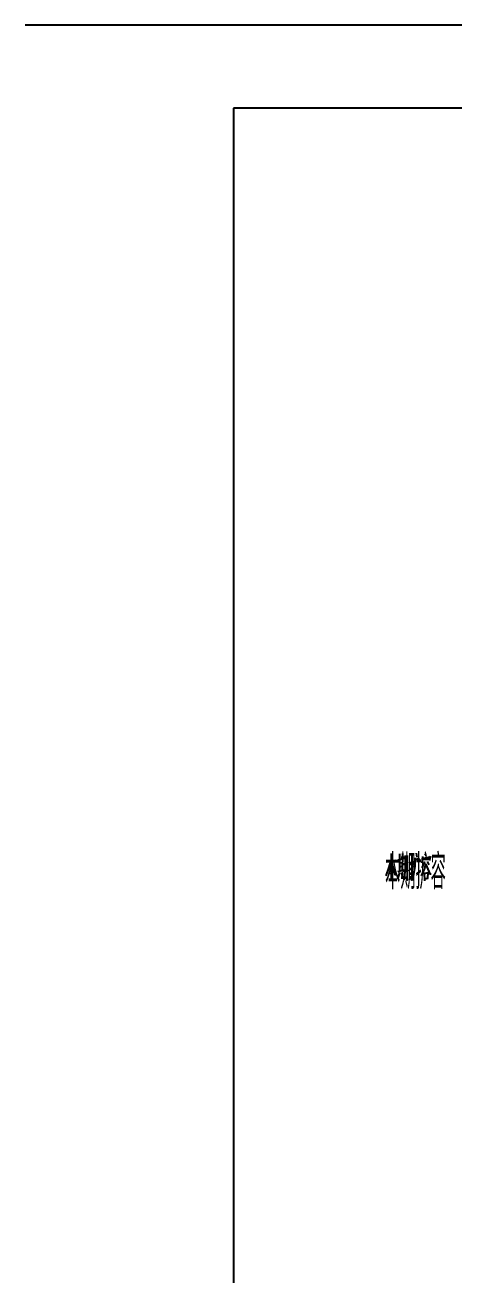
# Model space of a CAD drawing. Header units: metres. Extents: x 17 to 1264, y 17 to 859.
# Drawn here: x 16.8 to 162.8, y 433.3 to 858.8 of the extents above; entities that cross this region are included whole.
import ezdxf

# ---------------------------------------------------------------- set-up
doc = ezdxf.new("R2010")
doc.units = ezdxf.units.M
for name, color, linetype in [('LINES', 7, 'Continuous'), ('POLYLINES', 4, 'Continuous'), ('RECTS', 7, 'Continuous'), ('TEXTS', 3, 'Continuous')]:
    doc.layers.add(name, color=color, linetype=linetype)

msp = doc.modelspace()

# ---------------------------------------------------------------- linework, layer by layer
at = {"layer": 'LINES'}
for p, q in [((87.76, 830.45), (87.76, 45.22)), ((1179.14, 830.45), (87.76, 830.45)), ((141.4, 576.58), (141.4, 567.36)), ((143.85, 574.42), (145.72, 574.99)), ((144.28, 576.43), (144.28, 570.82)), ((145.29, 576.58), (145.15, 570.82)), ((146.15, 575.86), (146.15, 571.1)), ((146.15, 575.42), (146.87, 575.57)), ((151.05, 574.85), (149.47, 574.42)), ((149.9, 576.72), (150.19, 575.28)), ((152.06, 575.57), (151.91, 573.41)), ((152.06, 574.85), (154.65, 575.42)), ((152.92, 576.58), (153.35, 575.86)), ((154.79, 575.71), (154.36, 574.13)), ((139.82, 573.7), (142.99, 574.27)), ((143.71, 570.38), (145.72, 570.96)), ((144.28, 573.41), (145.15, 573.55)), ((144.28, 571.97), (145.15, 572.26)), ((146.15, 571.25), (145.72, 567.5)), ((146.15, 573.41), (146.73, 573.7)), ((146.15, 571.39), (146.73, 571.54)), ((147.45, 570.67), (149.03, 572.4)), ((147.59, 573.41), (149.03, 573.7)), ((152.78, 573.84), (151.91, 571.68)), ((153.64, 573.84), (154.22, 572.69)), ((153.93, 570.24), (153.79, 568.08)), ((140.54, 569.81), (142.12, 570.1)), ((144.28, 570.1), (143.56, 567.79)), ((144.86, 570.1), (145.29, 568.66)), ((152.63, 570.1), (152.78, 567.22)), ((152.78, 569.81), (153.93, 570.1)), ((153.93, 568.08), (152.78, 567.79))]:
    msp.add_line(p, q, dxfattribs=at)
at = {"layer": 'POLYLINES'}
for points in [[(146.87, 575.86), (146.87, 567.5), (146.44, 568.22)], [(148.46, 576.72), (148.46, 567.5), (147.88, 568.8)], [(149.47, 575.14), (149.47, 572.11), (149.18, 570.24), (148.75, 567.36)], [(141.26, 573.84), (140.54, 571.54), (139.67, 568.94)], [(141.55, 573.84), (142.7, 569.38), (143.13, 569.38)], [(153.21, 573.12), (152.63, 571.25), (151.63, 568.94)], [(153.21, 572.83), (154.65, 569.66), (155.08, 569.66)]]:
    msp.add_lwpolyline(points, dxfattribs=at)
at = {"layer": 'RECTS'}
msp.add_lwpolyline([(16.84, 858.82), (1207.43, 858.82), (1207.43, 16.85), (16.84, 16.85)], dxfattribs=at)

# ---------------------------------------------------------------- texts
at = {"layer": 'TEXTS', "width": 0.381773}
msp.add_text('本期扩容', height=10.4, dxfattribs=at).set_placement((139.39, 565.55))

doc.saveas('drawing.dxf')
